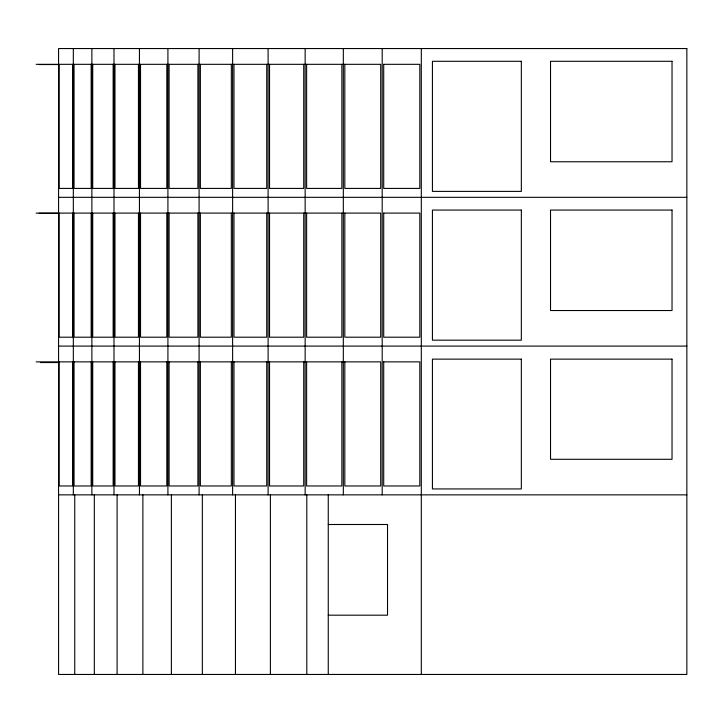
<?xml version="1.0" encoding="UTF-8"?>
<svg xmlns="http://www.w3.org/2000/svg" width="723" height="723" viewBox="0 0 723 723"><rect width="100%" height="100%" fill="white"/><g stroke="black" fill="none" stroke-linecap="round" stroke-linejoin="round"><path stroke-width="1.08" d="M36.15 64.32L341.862 64.32L341.862 188.423L306.624 188.423L306.624 64.32M342.033 64.32L380.705 64.32L380.705 188.423L344.826 188.423L344.826 64.32M383.561 64.32L419.81 64.32L419.81 188.423L383.705 188.423L383.705 64.32M39.132 64.546L58.572 64.546M58.572 197.316L686.85 197.316M36.15 213.095L341.862 213.095L341.862 337.198L306.624 337.198L306.624 213.095M342.033 213.095L380.705 213.095L380.705 337.198L344.826 337.198L344.826 213.095M383.561 213.095L419.81 213.095L419.81 337.198L383.705 337.198L383.705 213.095M39.132 213.321L58.572 213.321M58.572 346.091L686.85 346.091M36.15 361.861L341.862 361.861L341.862 485.973L306.624 485.973L306.624 361.861M342.033 361.861L380.705 361.861L380.705 485.973L344.826 485.973L344.826 361.861M383.561 361.861L419.81 361.861L419.81 485.973L383.705 485.973L383.705 361.861M40.407 362.539L58.572 362.539M58.572 494.857L686.85 494.857M328.26 524.5L387.528 524.5L387.528 615.183L328.26 615.183M421.31 48.549L421.31 674.451M382.196 48.549L382.196 494.857M343.326 48.549L343.326 494.857M328.26 494.857L328.26 674.451M306.796 494.857L306.796 674.451M305.151 48.549L305.151 494.857M303.723 64.32L303.723 188.423L269.534 188.423L269.534 64.32M303.723 213.095L303.723 337.198L269.534 337.198L269.534 213.095M303.723 361.861L303.723 485.973L269.534 485.973L269.534 361.861M270.384 494.857L270.384 674.451M268.106 48.549L268.106 494.857M266.742 64.32L266.742 188.423L233.981 188.423L233.981 64.32M266.742 213.095L266.742 337.198L233.981 337.198L233.981 213.095M266.742 361.861L266.742 485.973L233.981 485.973L233.981 361.861M235.454 494.857L235.454 674.451M232.616 48.549L232.616 494.857M231.333 64.32L231.333 188.423L200.379 188.423L200.379 64.32M231.333 213.095L231.333 337.198L200.379 337.198L200.379 213.095M231.333 361.861L231.333 485.973L200.379 485.973L200.379 361.861M202.341 494.857L202.341 674.451M199.096 48.549L199.096 494.857M197.894 64.32L197.894 188.423L169.11 188.423L169.11 64.32M197.894 213.095L197.894 337.198L169.11 337.198L169.11 213.095M197.894 361.861L197.894 485.973L169.11 485.973L169.11 361.861M171.378 494.857L171.378 674.451M167.917 48.549L167.917 494.857M166.814 64.32L166.814 188.423L140.533 188.423L140.533 64.32M166.814 213.095L166.814 337.198L140.533 337.198L140.533 213.095M166.814 361.861L166.814 485.973L140.533 485.973L140.533 361.861M142.874 494.857L142.874 674.451M139.44 48.549L139.44 494.857M138.454 64.32L138.454 188.423L114.975 188.423L114.975 64.32M138.454 213.095L138.454 337.198L114.975 337.198L114.975 213.095M138.454 361.861L138.454 485.973L114.975 485.973L114.975 361.861M117.099 494.857L117.099 674.451M113.99 48.549L113.99 494.857M113.14 64.32L113.14 188.423L92.725 188.423L92.725 64.32M113.14 213.095L113.14 337.198L92.725 337.198L92.725 213.095M113.14 361.861L113.14 485.973L92.725 485.973L92.725 361.861M94.315 494.857L94.315 674.451M91.875 48.549L91.875 494.857M91.161 64.32L91.161 188.423L74.044 188.423L74.044 64.32M91.161 213.095L91.161 337.198L74.044 337.198L74.044 213.095M91.161 361.861L91.161 485.973L74.044 485.973L74.044 361.861M74.74 494.857L74.74 674.451M73.33 48.549L73.33 494.857M72.761 64.32L72.761 188.423L59.141 188.423L59.141 64.32M72.761 213.095L72.761 337.198L59.141 337.198L59.141 213.095M72.761 361.861L72.761 485.973L59.141 485.973L59.141 361.861M686.85 48.549L58.572 48.549L58.572 674.451L686.85 674.451L686.85 48.549M521.337 61.292L432.426 61.292L432.426 191.387L521.337 191.387L521.337 61.292M672.029 61.292L550.528 61.292L550.528 161.753L672.029 161.753L672.029 61.292M521.337 210.059L432.426 210.059L432.426 340.162L521.337 340.162L521.337 210.059M672.029 210.059L550.528 210.059L550.528 310.529L672.029 310.529L672.029 210.059M521.337 359.132L432.426 359.132L432.426 488.938L521.337 488.938L521.337 359.132M672.029 359.132L550.528 359.132L550.528 459.295L672.029 459.295L672.029 359.132"/></g></svg>
